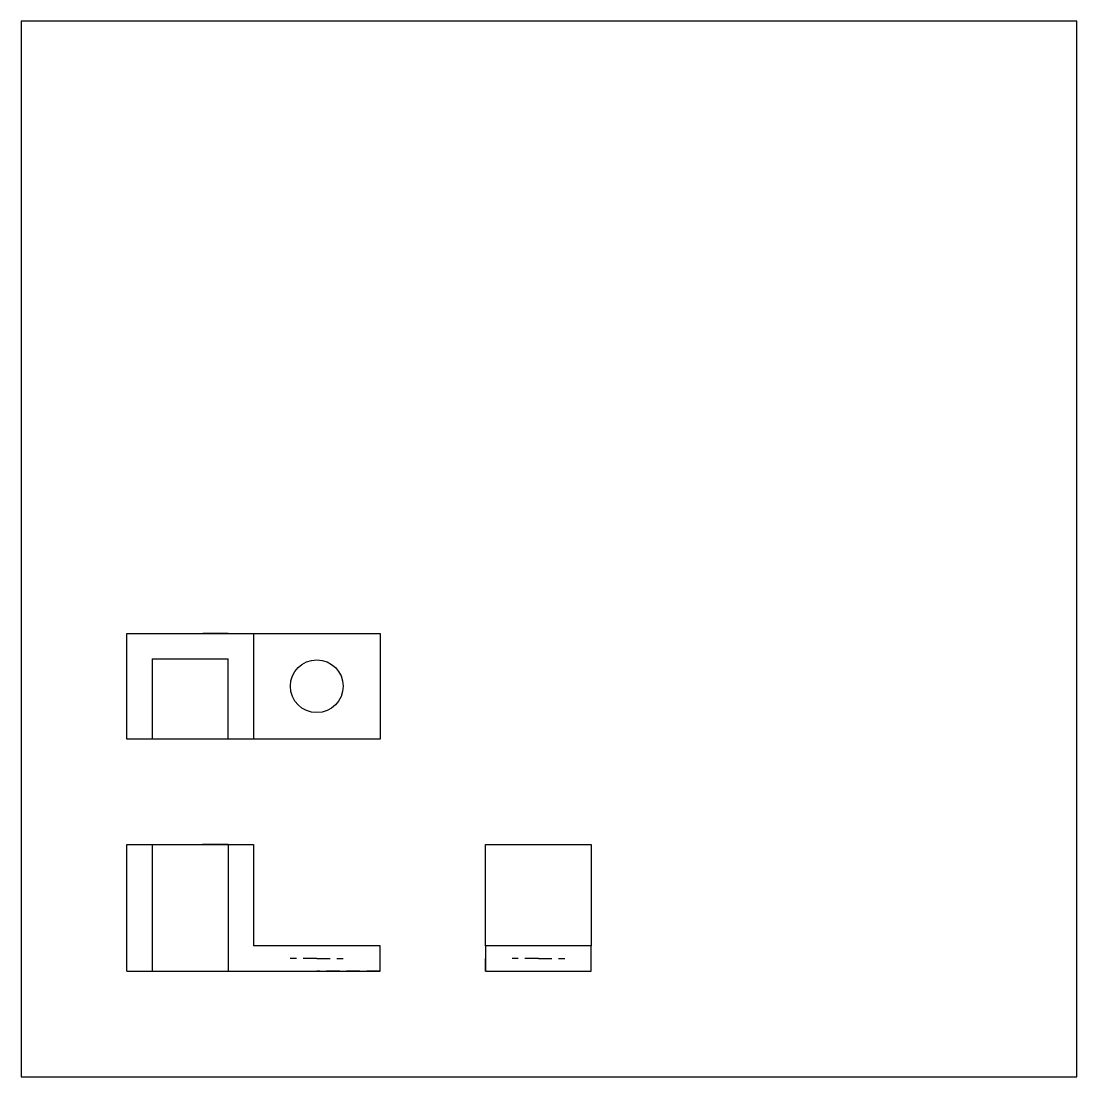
# Model space of a CAD drawing. Header units: millimetres. Extents: x 0 to 500, y 0 to 500.
import ezdxf

# ---------------------------------------------------------------- set-up
doc = ezdxf.new("R2010")
doc.units = ezdxf.units.MM
doc.linetypes.add('DASHED2', pattern=[9.525, 6.35, -3.175])
for name, color, linetype in [('Front', 140, 'Continuous'), ('Front Hidden', 140, 'DASHED2'), ('Side', 2, 'Continuous'), ('Side Hidden', 2, 'DASHED2'), ('Top', 1, 'Continuous')]:
    doc.layers.add(name, color=color, linetype=linetype)

msp = doc.modelspace()

# ---------------------------------------------------------------- linework, layer by layer
msp.add_lwpolyline([(0, 0), (500, 0), (500, 500), (0, 500)], close=True)
at = {"layer": 'Front'}
for p, q in [((50, 50), (50, 110)), ((50, 110), (62, 110)), ((50, 110), (97.98, 110)), ((62, 110), (62, 50)), ((97.98, 110), (85.98, 110)), ((97.98, 110), (98, 62)), ((97.98, 110), (109.98, 110)), ((109.98, 110), (109.98, 62)), ((98, 62), (98, 50)), ((170, 62), (109.98, 62)), ((170, 50), (170, 62)), ((50, 50), (62, 50)), ((50, 50), (170, 50)), ((62, 50), (169.98, 50))]:
    msp.add_line(p, q, dxfattribs=at)
at = {"layer": 'Front Hidden'}
for p, q in [((139.99, 56), (127.49, 56)), ((139.99, 56), (152.49, 56)), ((170, 50), (140, 50))]:
    msp.add_line(p, q, dxfattribs=at)
at = {"layer": 'Side'}
for p, q in [((219.98, 62), (219.98, 110)), ((219.98, 110), (269.98, 110)), ((269.98, 110), (269.98, 62)), ((269.98, 62), (219.98, 62)), ((219.98, 62), (219.98, 50)), ((269.98, 50), (269.98, 62)), ((219.98, 50), (219.98, 56)), ((219.98, 50), (269.98, 50))]:
    msp.add_line(p, q, dxfattribs=at)
at = {"layer": 'Side Hidden'}
for q in [(232.48, 56), (257.48, 56)]:
    msp.add_line((244.98, 56), q, dxfattribs=at)
at = {"layer": 'Top'}
for p, q in [((50, 160), (50, 210)), ((50, 210), (170, 210)), ((50, 210), (62, 210)), ((98, 210), (86, 210)), ((98, 210), (110, 210)), ((110, 210), (110, 160)), ((170, 210), (170, 160)), ((62, 198), (62, 160)), ((62, 198), (98, 198)), ((98, 160), (98, 198)), ((170, 160), (50, 160)), ((170, 160), (98, 160)), ((170, 160), (140, 160))]:
    msp.add_line(p, q, dxfattribs=at)
msp.add_circle((140, 185), 12.5, dxfattribs=at)

doc.saveas('drawing.dxf')
